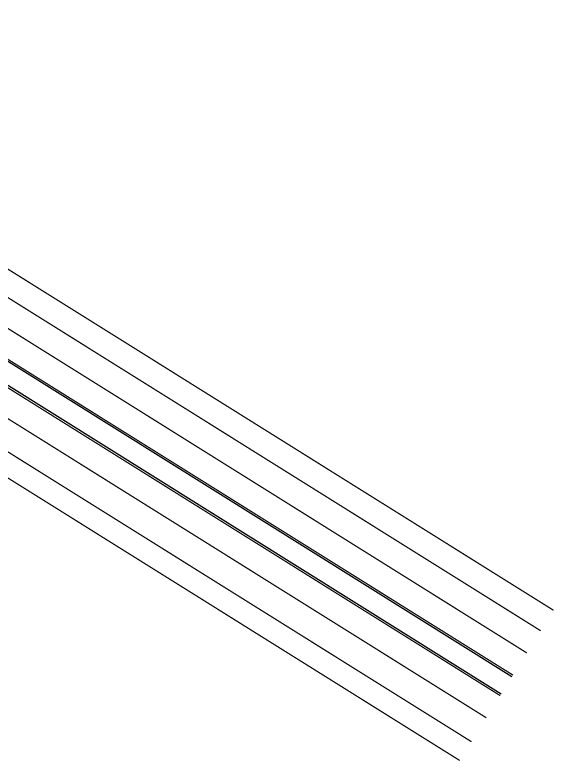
# Model space of a CAD drawing. Header units: millimetres. Extents: x 67546 to 67853, y 50657 to 50921.
# Drawn here: x 67785.9 to 67853, y 50673.7 to 50766.3 of the extents above; entities that cross this region are included whole.
import ezdxf

# ---------------------------------------------------------------- set-up
doc = ezdxf.new("R2010")
doc.units = ezdxf.units.MM
doc.linetypes.add('DASHDOT', pattern=[25.4, 12.7, -6.35, 0, -6.35])
doc.linetypes.add('JTSS01', pattern=[6, 2, -4])
doc.layers.add('@-道路标线', color=7, linetype='Continuous', lineweight=0)
doc.layers.add('RD-中线', color=1, linetype='DASHDOT')

msp = doc.modelspace()

# ---------------------------------------------------------------- linework, layer by layer
at = {"layer": '@-道路标线', "color": 7, "linetype": 'JTSS01', "flags": 128}
msp.add_lwpolyline([(67704.934, 50766.257, 0.15, 0.15, 0), (67730.375, 50750.36, 0.15, 0.15, 0), (67738.856, 50745.06, 0.15, 0.15, 0), (67844.532, 50679.027, 0, 0, 0)], format="xyseb", dxfattribs=at)
at = {"layer": '@-道路标线', "color": 7, "linetype": 'Continuous', "const_width": 0.15, "flags": 128}
for points in [[(67747.202, 50758.417), (67852.878, 50692.384)], [(67737.001, 50742.092), (67842.677, 50676.059)], [(67735.544, 50739.76), (67841.22, 50673.726)], [(67767.609, 50734.463), (67847.844, 50684.327)]]:
    msp.add_lwpolyline(points, dxfattribs=at)
at = {"layer": '@-道路标线', "color": 7, "linetype": 'JTSS01', "const_width": 0.15, "flags": 128}
for points in [[(67771.054, 50739.975), (67851.288, 50689.839)], [(67769.332, 50737.219), (67849.566, 50687.083)]]:
    msp.add_lwpolyline(points, dxfattribs=at)
at = {"layer": '@-道路标线', "color": 7, "linetype": 'Continuous', "const_width": 0.15, "flags": 128}
msp.add_lwpolyline([(67767.609, 50734.463), (67757.617, 50739.523, 0.956099), (67756.635, 50737.783), (67846.254, 50681.783)], format="xyb", dxfattribs=at)
at = {"layer": 'RD-中线', "color": 3, "linetype": 'Continuous'}
for points in [[(67847.711, 50684.115), (67767.477, 50734.251)], [(67766.152, 50732.131), (67846.387, 50681.995)]]:
    msp.add_lwpolyline(points, dxfattribs=at)

doc.saveas('drawing.dxf')
